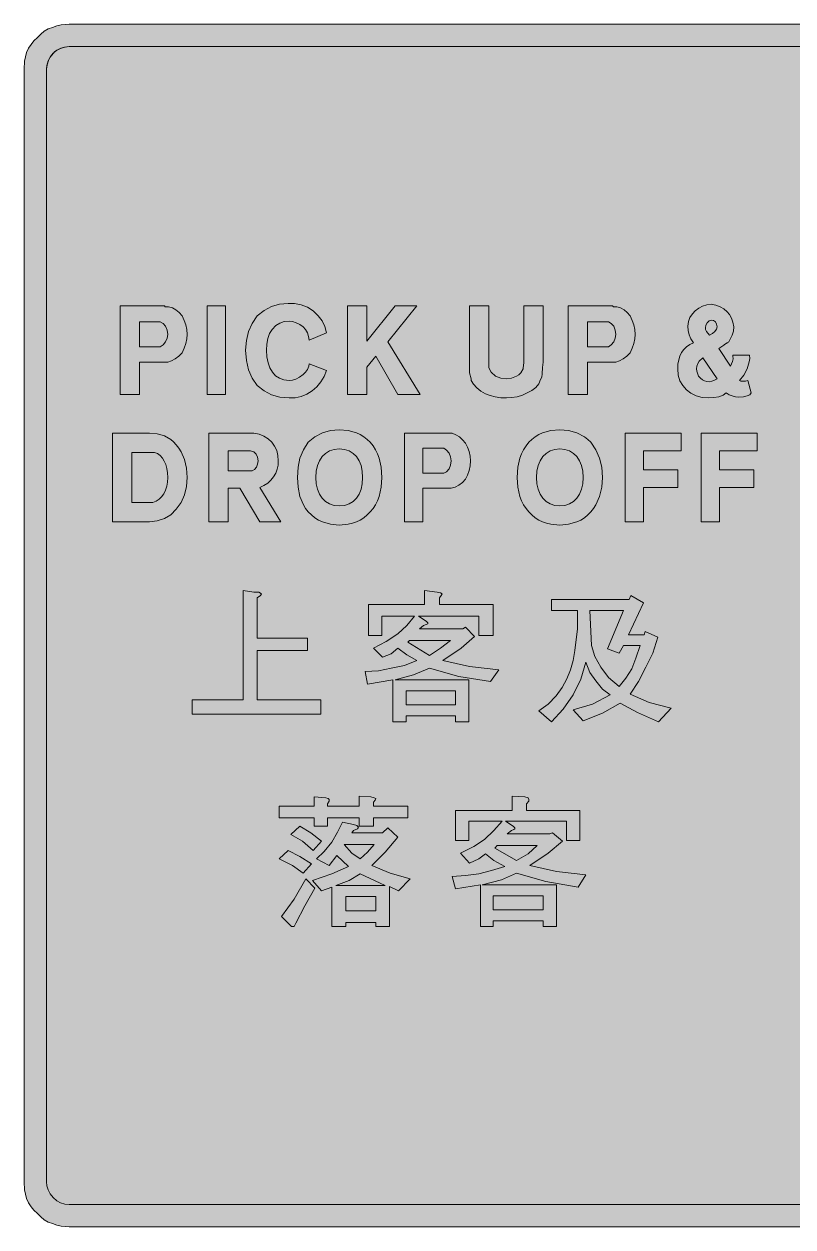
# Model space of a CAD drawing. Header units: metres. Extents: x 94 to 476, y 5 to 264.
# Drawn here: x 94.2 to 259.8, y 4.9 to 263.7 of the extents above; entities that cross this region are included whole.
import ezdxf

# ---------------------------------------------------------------- set-up
doc = ezdxf.new("R2010")
doc.units = ezdxf.units.M
doc.layers.add('FILL_BLACK_000000', color=7, linetype='Continuous', true_color=0x000000)
doc.layers.add('FILL_WHITE_FFFFFF', color=7, linetype='Continuous', true_color=0xffffff)

msp = doc.modelspace()

# ---------------------------------------------------------------- hatches: boundary and pattern name
at = {"layer": 'FILL_BLACK_000000', "true_color": 0x000000}
h = msp.add_hatch(color=7, dxfattribs=at)
h.dxf.hatch_style = 1
h.paths.add_polyline_path([(468.56, 263.32), (469.5, 262.98), (470.41, 262.64), (471.25, 262.17), (472.03, 261.56), (472.74, 260.82), (473.49, 260.11), (474.11, 259.33), (474.64, 258.49), (475.08, 257.58), (475.48, 255.71), (475.62, 253.98), (475.62, 14.58), (475.48, 12.85), (475.08, 10.98), (474.64, 10.07), (474.11, 9.22), (473.49, 8.45), (472.74, 7.74), (472.03, 7), (471.25, 6.39), (470.41, 5.92), (469.5, 5.58), (468.56, 5.24), (467.63, 5.02), (465.9, 4.86), (103.92, 4.86), (102.19, 5.02), (101.26, 5.24), (100.32, 5.58), (99.41, 5.92), (98.56, 6.39), (97.79, 7), (97.08, 7.74), (96.33, 8.45), (95.71, 9.22), (95.18, 10.07), (94.74, 10.98), (94.33, 12.85), (94.2, 14.58), (94.2, 253.98), (94.33, 255.71), (94.74, 257.58), (95.18, 258.49), (95.71, 259.33), (96.33, 260.11), (97.08, 260.82), (97.79, 261.56), (98.56, 262.17), (99.41, 262.64), (100.32, 262.98), (101.26, 263.32), (102.19, 263.54), (103.92, 263.7), (465.9, 263.7), (467.63, 263.54), (468.56, 263.32)])
h.paths.add_polyline_path([(103.02, 258.73), (102.12, 258.48), (101.24, 258.07), (100.83, 257.77), (100.5, 257.4), (99.82, 256.59), (99.42, 255.78), (99.1, 254.81), (99.06, 253.98), (99.06, 14.58), (99.13, 13.74), (99.37, 12.87), (99.82, 12), (100.5, 11.16), (101.24, 10.48), (102.07, 10.03), (102.98, 9.79), (103.92, 9.72), (465.9, 9.72), (466.76, 9.79), (467.68, 10.03), (468.56, 10.48), (469.32, 11.16), (470, 12), (470.44, 12.87), (470.69, 13.74), (470.76, 14.58), (470.76, 253.98), (470.66, 254.96), (470.38, 255.88), (469.93, 256.7), (469.34, 257.42), (468.62, 258.01), (467.8, 258.46), (466.88, 258.74), (465.9, 258.84), (103.92, 258.84), (103.02, 258.73)], flags=16)
h = msp.add_hatch(color=7, dxfattribs=at)
h.dxf.hatch_style = 1
h.paths.add_polyline_path([(126.91, 202.21), (127.62, 201.62), (128.22, 200.88), (128.69, 199.93), (129.03, 198.97), (129.23, 197.97), (129.3, 196.92), (129.23, 195.95), (129.03, 194.94), (128.69, 193.93), (128.22, 192.96), (127.51, 192.22), (126.76, 191.63), (125.97, 191.21), (125.16, 190.98), (124.98, 190.98), (119.04, 190.98), (119.04, 183.96), (114.9, 183.96), (114.9, 203.04), (124.44, 203.04), (124.62, 202.86), (125.16, 202.86), (125.23, 202.86), (125.34, 202.86), (126.14, 202.63), (126.91, 202.21)])
h.paths.add_polyline_path([(123.36, 194.22), (123.43, 194.22), (123.54, 194.22), (124.17, 194.64), (124.69, 195.3), (125.03, 196.09), (125.16, 196.92), (125.03, 197.85), (124.69, 198.67), (124.17, 199.3), (123.54, 199.62), (123.18, 199.62), (119.04, 199.62), (119.04, 194.22), (123.36, 194.22)], flags=16)
h = msp.add_hatch(color=7, dxfattribs=at)
h.dxf.hatch_style = 1
h.paths.add_polyline_path([(137.58, 203.04), (137.58, 183.96), (133.62, 183.96), (133.62, 203.04), (137.58, 203.04)])
h = msp.add_hatch(color=7, dxfattribs=at)
h.dxf.hatch_style = 1
h.paths.add_polyline_path([(158.85, 187.88), (158.14, 186.71), (157.27, 185.67), (156.25, 184.79), (155.12, 184.09), (153.89, 183.59), (152.6, 183.3), (151.26, 183.24), (149.31, 183.41), (147.5, 183.91), (145.87, 184.76), (144.42, 185.94), (143.34, 187.53), (142.55, 189.31), (142.07, 191.31), (141.9, 193.5), (142.07, 195.59), (142.55, 197.53), (143.34, 199.3), (144.42, 200.88), (145.87, 202.06), (147.48, 202.9), (149.23, 203.41), (151.08, 203.58), (152.46, 203.58), (153.85, 203.31), (155.21, 202.77), (156.48, 201.96), (157.56, 200.95), (158.39, 199.82), (158.99, 198.59), (159.36, 197.28), (155.58, 195.66), (155.48, 196.46), (155.22, 197.23), (154.82, 197.94), (154.32, 198.54), (153.59, 199.04), (152.79, 199.44), (151.99, 199.7), (151.26, 199.8), (150.22, 199.7), (149.26, 199.37), (148.4, 198.81), (147.66, 198), (147.08, 197.09), (146.69, 196.02), (146.47, 194.81), (146.4, 193.5), (146.48, 192.08), (146.73, 190.82), (147.13, 189.71), (147.68, 188.77), (148.38, 188.03), (149.21, 187.48), (150.17, 187.14), (151.26, 187.02), (151.97, 187.09), (152.72, 187.31), (153.51, 187.7), (154.32, 188.28), (154.84, 188.82), (155.22, 189.36), (155.53, 190.06), (155.58, 190.62), (159.36, 189.18), (158.85, 187.88)])
h = msp.add_hatch(color=7, dxfattribs=at)
h.dxf.hatch_style = 1
h.paths.add_polyline_path([(172.5, 195.3), (179.52, 183.96), (174.66, 183.96), (169.98, 192.24), (168, 189.9), (168, 183.96), (163.86, 183.96), (163.86, 203.04), (168, 203.04), (168, 195.48), (174.12, 203.04), (178.8, 203.04), (172.5, 195.3)])
h = msp.add_hatch(color=7, dxfattribs=at)
h.dxf.hatch_style = 1
h.paths.add_polyline_path([(205.98, 191.18), (205.98, 190.98), (205.82, 189.79), (205.8, 188.46), (205.69, 187.69), (205.44, 187.2), (205.04, 186.29), (204.41, 185.49), (203.57, 184.82), (202.56, 184.32), (201.53, 183.85), (200.38, 183.51), (199.19, 183.31), (198.06, 183.24), (196.85, 183.3), (195.68, 183.49), (194.57, 183.77), (193.56, 184.14), (192.55, 184.74), (191.69, 185.44), (191, 186.22), (190.5, 187.02), (190.5, 187.13), (190.5, 187.2), (190.5, 187.31), (190.5, 187.38), (190.14, 188.64), (190.14, 190.8), (190.14, 203.04), (194.28, 203.04), (194.28, 191.52), (194.28, 191.29), (194.28, 191.16), (194.28, 190.08), (194.28, 189.72), (194.8, 188.82), (195.72, 187.92), (196.89, 187.51), (198.06, 187.38), (199.14, 187.51), (200.22, 187.92), (200.72, 188.25), (201.14, 188.66), (201.66, 189.54), (201.66, 189.72), (201.84, 190.8), (201.84, 191.16), (201.84, 203.04), (205.98, 203.04), (205.98, 191.52), (205.98, 191.18)])
h = msp.add_hatch(color=7, dxfattribs=at)
h.dxf.hatch_style = 1
h.paths.add_polyline_path([(223.4, 202.21), (224.1, 201.62), (224.7, 200.88), (225.17, 199.93), (225.51, 198.97), (225.71, 197.97), (225.78, 196.92), (225.71, 195.95), (225.51, 194.94), (225.17, 193.93), (224.7, 192.96), (223.99, 192.22), (223.24, 191.63), (222.45, 191.21), (221.64, 190.98), (221.46, 190.98), (215.52, 190.98), (215.52, 183.96), (211.38, 183.96), (211.38, 203.04), (220.92, 203.04), (221.1, 202.86), (221.64, 202.86), (221.71, 202.86), (221.82, 202.86), (222.62, 202.63), (223.4, 202.21)])
h.paths.add_polyline_path([(219.84, 194.22), (219.91, 194.22), (220.02, 194.22), (220.65, 194.64), (221.17, 195.3), (221.51, 196.09), (221.64, 196.92), (221.51, 197.85), (221.17, 198.67), (220.65, 199.3), (220.02, 199.62), (219.66, 199.62), (215.52, 199.62), (215.52, 194.22), (219.84, 194.22)], flags=16)
h = msp.add_hatch(color=7, dxfattribs=at)
h.dxf.hatch_style = 1
h.paths.add_polyline_path([(237.19, 197.78), (237.12, 198.72), (237.25, 199.66), (237.59, 200.54), (238.11, 201.33), (238.74, 201.96), (239.48, 202.56), (240.32, 203.02), (241.22, 203.3), (242.16, 203.4), (243.18, 203.2), (244.07, 202.86), (244.87, 202.39), (245.58, 201.78), (246.08, 201.17), (246.5, 200.43), (246.82, 199.55), (247.02, 198.54), (246.93, 197.63), (246.68, 196.78), (245.94, 195.3), (245.78, 195.28), (245.76, 195.12), (245.58, 195.12), (245.04, 194.76), (244.86, 194.58), (243.78, 193.86), (246.3, 190.08), (246.77, 191.09), (246.88, 191.67), (246.84, 192.24), (246.84, 192.42), (250.44, 192.42), (250.45, 191.72), (250.36, 190.99), (249.9, 189.52), (249.17, 188.14), (248.28, 187.02), (248.57, 186.86), (249, 186.84), (249.54, 186.86), (250.08, 187.02), (250.8, 184.32), (250.5, 183.95), (249.92, 183.67), (249.1, 183.48), (248.1, 183.42), (247.4, 183.48), (246.68, 183.67), (246, 183.95), (245.4, 184.32), (244.71, 183.85), (243.78, 183.51), (242.72, 183.31), (241.62, 183.24), (240.2, 183.36), (238.91, 183.69), (237.77, 184.24), (236.81, 184.97), (236.02, 185.89), (235.44, 186.96), (235.08, 188.18), (234.96, 189.54), (235.01, 190.52), (235.17, 191.42), (235.43, 192.25), (235.79, 193), (236.27, 193.67), (236.86, 194.25), (237.56, 194.73), (238.38, 195.12), (237.8, 195.96), (237.41, 196.85), (237.19, 197.78)])
h.paths.add_polyline_path([(239.1, 190.08), (239.03, 189.54), (239.08, 189), (239.46, 187.92), (239.83, 187.49), (240.26, 187.15), (240.73, 186.91), (241.24, 186.77), (241.77, 186.74), (242.32, 186.83), (242.87, 187.04), (243.42, 187.38), (240.36, 191.88), (239.6, 191.18), (239.3, 190.69), (239.1, 190.08)], flags=16)
h.paths.add_polyline_path([(242.95, 197.57), (243.29, 198.08), (243.42, 198.54), (243.32, 199.14), (243.06, 199.6), (242.66, 199.88), (242.16, 199.98), (241.71, 199.84), (241.26, 199.44), (241.01, 198.9), (240.9, 198.36), (240.96, 197.95), (241.15, 197.55), (241.8, 196.74), (242.43, 197.1), (242.95, 197.57)], flags=16)
h = msp.add_hatch(color=7, dxfattribs=at)
h.dxf.hatch_style = 1
h.paths.add_polyline_path([(165.8, 175.72), (166.61, 175.35), (167.38, 174.88), (168.08, 174.33), (168.72, 173.7), (169.35, 172.93), (169.87, 172.11), (170.31, 171.24), (170.66, 170.32), (171.1, 168.33), (171.24, 166.14), (171.1, 164.02), (170.66, 162.04), (170.31, 161.13), (169.87, 160.27), (169.35, 159.48), (168.72, 158.76), (168.08, 158.07), (167.38, 157.47), (166.61, 156.98), (165.8, 156.58), (164.93, 156.27), (164.01, 156.05), (162.06, 155.88), (160.21, 156.05), (158.46, 156.58), (157.63, 156.98), (156.85, 157.47), (156.1, 158.07), (155.4, 158.76), (154.83, 159.48), (154.35, 160.27), (153.62, 162.04), (153.2, 164.02), (153.06, 166.14), (153.2, 168.33), (153.62, 170.32), (154.35, 172.11), (155.4, 173.7), (156.85, 174.88), (158.46, 175.72), (160.21, 176.23), (162.06, 176.4), (164.01, 176.23), (165.8, 175.72)])
h.paths.add_polyline_path([(166.77, 168.69), (166.36, 169.74), (165.8, 170.62), (165.08, 171.32), (164.21, 171.84), (163.21, 172.15), (162.06, 172.26), (160.96, 172.15), (159.98, 171.84), (159.12, 171.32), (158.39, 170.62), (157.81, 169.74), (157.38, 168.69), (157.11, 167.49), (157.02, 166.14), (157.11, 164.79), (157.38, 163.59), (157.81, 162.54), (158.39, 161.66), (159.12, 160.96), (159.98, 160.44), (160.96, 160.13), (162.06, 160.02), (163.21, 160.13), (164.21, 160.44), (165.08, 160.96), (165.8, 161.66), (166.36, 162.54), (166.77, 163.59), (167.02, 164.79), (167.1, 166.14), (167.02, 167.49), (166.77, 168.69)], flags=16)
h = msp.add_hatch(color=7, dxfattribs=at)
h.dxf.hatch_style = 1
h.paths.add_polyline_path([(213.25, 175.72), (214.87, 174.88), (215.59, 174.33), (216.24, 173.7), (217.32, 172.11), (218.11, 170.32), (218.59, 168.33), (218.76, 166.14), (218.59, 164.02), (218.11, 162.04), (217.32, 160.27), (216.81, 159.48), (216.24, 158.76), (215.59, 158.07), (214.87, 157.47), (214.09, 156.98), (213.25, 156.58), (211.46, 156.05), (209.58, 155.88), (207.63, 156.05), (206.71, 156.27), (205.85, 156.58), (205.03, 156.98), (204.26, 157.47), (203.56, 158.07), (202.92, 158.76), (202.29, 159.48), (201.77, 160.27), (201.33, 161.13), (200.99, 162.04), (200.54, 164.02), (200.4, 166.14), (200.54, 168.33), (200.99, 170.32), (201.33, 171.24), (201.77, 172.11), (202.29, 172.93), (202.92, 173.7), (203.56, 174.33), (204.26, 174.88), (205.03, 175.35), (205.85, 175.72), (207.63, 176.23), (209.58, 176.4), (211.46, 176.23), (213.25, 175.72)])
h.paths.add_polyline_path([(214.26, 168.69), (213.83, 169.74), (213.25, 170.62), (212.52, 171.32), (211.66, 171.84), (210.68, 172.15), (209.58, 172.26), (208.48, 172.15), (207.5, 171.84), (206.64, 171.32), (205.91, 170.62), (205.33, 169.74), (204.9, 168.69), (204.63, 167.49), (204.54, 166.14), (204.63, 164.79), (204.9, 163.59), (205.33, 162.54), (205.91, 161.66), (206.64, 160.96), (207.5, 160.44), (208.48, 160.13), (209.58, 160.02), (210.68, 160.13), (211.66, 160.44), (212.52, 160.96), (213.25, 161.66), (213.83, 162.54), (214.26, 163.59), (214.53, 164.79), (214.62, 166.14), (214.53, 167.49), (214.26, 168.69)], flags=16)
h = msp.add_hatch(color=7, dxfattribs=at)
h.dxf.hatch_style = 1
h.paths.add_polyline_path([(113.28, 175.68), (121.2, 175.68), (122.88, 175.54), (124.42, 175.09), (125.78, 174.31), (126.4, 173.79), (126.96, 173.16), (127.53, 172.45), (128.01, 171.68), (128.74, 169.99), (129.16, 168.12), (129.3, 166.14), (129.16, 164.19), (128.74, 162.38), (128.01, 160.75), (126.96, 159.3), (125.78, 158.12), (124.42, 157.27), (122.88, 156.77), (121.2, 156.6), (113.28, 156.6), (113.28, 175.68)])
h.paths.add_polyline_path([(120.66, 160.74), (121.74, 160.74), (121.92, 160.74), (122.63, 161.02), (123.26, 161.43), (123.82, 161.97), (124.28, 162.63), (124.66, 163.39), (124.93, 164.23), (125.1, 165.15), (125.16, 166.14), (125.11, 167.13), (124.96, 168.05), (124.72, 168.89), (124.39, 169.65), (123.98, 170.31), (123.49, 170.85), (122.92, 171.26), (122.28, 171.54), (122.05, 171.54), (121.92, 171.54), (120.84, 171.54), (120.66, 171.54), (117.42, 171.54), (117.42, 160.74), (120.48, 160.74), (120.59, 160.74), (120.66, 160.74)], flags=16)
h = msp.add_hatch(color=7, dxfattribs=at)
h.dxf.hatch_style = 1
h.paths.add_polyline_path([(133.98, 156.6), (133.98, 175.68), (143.7, 175.68), (144.81, 175.45), (145.83, 175.03), (146.74, 174.45), (147.52, 173.72), (148.15, 172.87), (148.61, 171.91), (148.87, 170.86), (148.92, 169.74), (148.9, 168.81), (148.73, 167.9), (148.41, 167.05), (147.95, 166.25), (147.37, 165.53), (146.67, 164.91), (145.86, 164.38), (144.96, 163.98), (149.46, 156.6), (144.96, 156.6), (140.64, 163.8), (138.12, 163.8), (138.12, 156.6), (133.98, 156.6)])
h.paths.add_polyline_path([(143.34, 167.58), (143.84, 167.84), (144.24, 168.32), (144.5, 168.97), (144.6, 169.74), (144.5, 170.51), (144.19, 171.16), (143.69, 171.64), (142.98, 171.9), (138.12, 171.9), (138.12, 167.58), (143.16, 167.58), (143.34, 167.58)], flags=16)
h = msp.add_hatch(color=7, dxfattribs=at)
h.dxf.hatch_style = 1
h.paths.add_polyline_path([(187.93, 174.87), (188.64, 174.26), (189.24, 173.52), (189.71, 172.65), (190.05, 171.7), (190.25, 170.71), (190.32, 169.74), (190.25, 168.67), (190.05, 167.62), (189.71, 166.65), (189.24, 165.78), (188.61, 165.04), (187.84, 164.45), (187.01, 164.03), (186.18, 163.8), (186, 163.8), (185.46, 163.8), (180.06, 163.8), (180.06, 156.6), (176.1, 156.6), (176.1, 175.68), (185.64, 175.68), (186.18, 175.68), (186.25, 175.68), (186.36, 175.68), (187.16, 175.34), (187.93, 174.87)])
h.paths.add_polyline_path([(184.56, 167.04), (185.19, 167.36), (185.71, 167.98), (186.05, 168.81), (186.18, 169.74), (186.05, 170.57), (185.71, 171.36), (185.19, 172.02), (184.56, 172.44), (184.2, 172.44), (180.06, 172.44), (180.06, 167.04), (184.2, 167.04), (184.56, 167.04)], flags=16)
h = msp.add_hatch(color=7, dxfattribs=at)
h.dxf.hatch_style = 1
h.paths.add_polyline_path([(227.58, 156.6), (223.62, 156.6), (223.62, 175.68), (235.68, 175.68), (235.68, 171.9), (227.58, 171.9), (227.58, 167.76), (234.96, 167.76), (234.96, 163.98), (227.58, 163.98), (227.58, 156.6)])
h = msp.add_hatch(color=7, dxfattribs=at)
h.dxf.hatch_style = 1
h.paths.add_polyline_path([(243.96, 156.6), (240, 156.6), (240, 175.68), (252.06, 175.68), (252.06, 171.9), (243.96, 171.9), (243.96, 167.76), (251.34, 167.76), (251.34, 163.98), (243.96, 163.98), (243.96, 156.6)])
h = msp.add_hatch(color=7, dxfattribs=at)
h.dxf.hatch_style = 1
h.paths.add_polyline_path([(144.78, 141.48), (145.32, 141.12), (145.14, 140.76), (144.42, 140.22), (144.42, 131.58), (155.22, 131.58), (155.22, 128.88), (144.42, 128.88), (144.42, 118.26), (158.1, 118.26), (158.1, 115.2), (130.38, 115.2), (130.38, 118.26), (141.36, 118.26), (141.36, 141.84), (143.7, 141.48), (144.78, 141.48)])
h = msp.add_hatch(color=7, dxfattribs=at)
h.dxf.hatch_style = 1
h.paths.add_polyline_path([(180.42, 138.78), (180.42, 141.84), (183.12, 141.48), (183.84, 141.3), (184.2, 141.12), (184.02, 140.76), (183.66, 140.22), (183.66, 138.78), (195.18, 138.78), (195.18, 132.12), (192.12, 132.12), (192.12, 136.26), (179.16, 136.26), (180.78, 135.18), (181.14, 134.82), (181.14, 134.64), (180.78, 134.46), (180.24, 134.28), (179.34, 133.56), (188.7, 133.56), (189.24, 133.92), (191.22, 131.94), (188.34, 129.42), (184.38, 126.72), (190.14, 125.46), (196.44, 124.74), (194.64, 122.22), (187.8, 123.3), (181.5, 125.1), (178.08, 123.66), (174.12, 122.58), (189.96, 122.58), (189.96, 113.58), (187.08, 113.58), (187.08, 114.84), (176.46, 114.84), (176.46, 113.58), (173.58, 113.58), (173.58, 122.58), (168.18, 121.68), (167.64, 124.38), (170.52, 124.56), (173.22, 125.1), (176.1, 125.64), (178.8, 126.72), (176.64, 127.98), (174.66, 129.42), (173.22, 128.16), (171.42, 127.44), (169.44, 129.42), (172.14, 130.86), (174.66, 132.48), (176.64, 134.28), (178.26, 136.26), (171.24, 136.26), (171.24, 132.12), (168.36, 132.12), (168.36, 138.78), (180.42, 138.78)])
h.paths.add_polyline_path([(186, 131.04), (177.18, 131.04), (176.82, 130.68), (181.5, 127.8), (183.84, 129.42), (186, 131.04)], flags=16)
h.paths.add_polyline_path([(187.08, 120.24), (176.46, 120.24), (176.46, 117.18), (187.08, 117.18), (187.08, 120.24)], flags=16)
h = msp.add_hatch(color=7, dxfattribs=at)
h.dxf.hatch_style = 1
h.paths.add_polyline_path([(224.88, 140.76), (227.58, 139.14), (224.34, 132.3), (227.76, 132.3), (227.94, 133.02), (230.64, 131.76), (229.56, 128.34), (228.12, 125.28), (226.5, 122.22), (224.7, 119.52), (228.84, 117.72), (233.52, 116.46), (230.82, 113.58), (226.32, 115.56), (222.54, 117.54), (218.76, 115.38), (214.62, 113.76), (212.46, 116.1), (216.6, 117.36), (220.38, 119.34), (218.76, 120.6), (217.32, 122.4), (216.06, 124.2), (215.16, 126.36), (214.08, 122.76), (212.46, 119.34), (210.3, 116.28), (207.78, 113.58), (205.08, 115.92), (207.06, 117.36), (208.75, 119.14), (210.08, 120.96), (211.1, 122.82), (211.87, 124.76), (212.42, 126.78), (212.83, 128.91), (213.36, 133.56), (213.36, 137.52), (207.78, 137.52), (207.78, 139.86), (224.52, 139.86), (224.88, 140.76)])
h.paths.add_polyline_path([(217.14, 127.62), (218.4, 125.28), (220.02, 123.12), (222.36, 121.14), (223.8, 122.94), (225.06, 124.92), (225.96, 127.26), (226.86, 129.96), (223.26, 129.96), (222.36, 128.34), (219.84, 129.24), (223.26, 137.52), (216.06, 137.52), (216.42, 129.96), (217.14, 127.62)], flags=16)
h = msp.add_hatch(color=7, dxfattribs=at)
h.dxf.hatch_style = 1
h.paths.add_polyline_path([(156.66, 95.4), (156.66, 97.38), (159.18, 97.2), (159.72, 97.02), (159.9, 96.84), (159.9, 96.48), (159.54, 95.94), (159.54, 95.4), (166.38, 95.4), (166.38, 97.56), (168.9, 97.38), (169.62, 97.2), (169.98, 97.02), (169.8, 96.66), (169.44, 96.3), (169.44, 95.4), (176.82, 95.4), (176.82, 92.88), (169.44, 92.88), (169.44, 91.08), (166.38, 91.08), (166.38, 92.88), (159.54, 92.88), (159.54, 91.08), (156.66, 91.08), (156.66, 92.88), (149.1, 92.88), (149.1, 95.4), (156.66, 95.4)])
h = msp.add_hatch(color=7, dxfattribs=at)
h.dxf.hatch_style = 1
h.paths.add_polyline_path([(199.32, 94.5), (199.32, 97.56), (202.02, 97.38), (202.74, 97.2), (202.92, 96.84), (202.92, 96.48), (202.38, 95.94), (202.38, 94.5), (213.9, 94.5), (213.9, 88.02), (211.02, 88.02), (211.02, 92.16), (197.88, 92.16), (199.5, 91.08), (199.86, 90.72), (199.86, 90.54), (199.68, 90.36), (199.14, 90.18), (198.24, 89.46), (207.42, 89.46), (207.96, 89.64), (210.12, 87.84), (207.06, 85.32), (203.1, 82.62), (208.86, 81.36), (215.16, 80.64), (213.54, 77.94), (206.52, 79.2), (200.22, 81), (196.98, 79.56), (192.84, 78.48), (208.86, 78.48), (208.86, 69.48), (205.98, 69.48), (205.98, 70.74), (195.18, 70.74), (195.18, 69.48), (192.48, 69.48), (192.48, 78.48), (187.08, 77.58), (186.36, 80.28), (189.24, 80.46), (192.12, 80.82), (194.82, 81.54), (197.7, 82.44), (195.36, 83.7), (193.56, 85.14), (192.12, 84.06), (190.14, 83.16), (188.16, 85.32), (191.04, 86.76), (193.38, 88.2), (195.36, 90.18), (197.16, 92.16), (189.96, 92.16), (189.96, 88.02), (187.08, 88.02), (187.08, 94.5), (199.32, 94.5)])
h.paths.add_polyline_path([(204.72, 86.94), (196.08, 86.94), (195.54, 86.4), (200.22, 83.7), (202.74, 85.14), (204.72, 86.94)], flags=16)
h.paths.add_polyline_path([(205.98, 76.14), (195.18, 76.14), (195.18, 73.08), (205.98, 73.08), (205.98, 76.14)], flags=16)
h = msp.add_hatch(color=7, dxfattribs=at)
h.dxf.hatch_style = 1
h.paths.add_polyline_path([(155.94, 89.64), (158.28, 87.84), (156.48, 85.86), (154.14, 87.84), (151.62, 89.28), (153.6, 91.08), (155.94, 89.64)])
h = msp.add_hatch(color=7, dxfattribs=at)
h.dxf.hatch_style = 1
h.paths.add_polyline_path([(162.78, 91.98), (165.12, 91.44), (165.84, 91.26), (166.2, 90.9), (166.02, 90.54), (165.12, 90.18), (164.76, 89.64), (171.42, 89.64), (172.5, 90.72), (174.66, 88.74), (171.96, 85.5), (169.08, 82.62), (173.04, 81), (177.36, 79.74), (174.84, 77.22), (172.86, 78.12), (172.86, 69.48), (169.98, 69.48), (169.98, 70.38), (163.5, 70.38), (163.5, 69.48), (160.44, 69.48), (160.44, 77.94), (158.28, 77.22), (156.3, 79.38), (160.44, 80.82), (164.04, 82.44), (161.52, 84.78), (159.9, 82.62), (157.2, 84.06), (158.82, 85.68), (160.44, 87.66), (161.7, 89.82), (162.78, 91.98)])
h.paths.add_polyline_path([(169.62, 87.12), (163.14, 87.12), (164.76, 85.32), (166.56, 84.06), (168.18, 85.5), (169.62, 87.12)], flags=16)
h.paths.add_polyline_path([(161.34, 78.3), (171.96, 78.3), (166.56, 80.82), (164.22, 79.38), (161.34, 78.3)], flags=16)
h.paths.add_polyline_path([(169.98, 75.96), (163.5, 75.96), (163.5, 72.9), (169.98, 72.9), (169.98, 75.96)], flags=16)
h = msp.add_hatch(color=7, dxfattribs=at)
h.dxf.hatch_style = 1
h.paths.add_polyline_path([(153.6, 84.6), (156.12, 82.98), (154.32, 81), (151.98, 82.62), (149.1, 84.06), (151.08, 85.86), (153.6, 84.6)])
h = msp.add_hatch(color=7, dxfattribs=at)
h.dxf.hatch_style = 1
h.paths.add_polyline_path([(152.34, 75.42), (154.86, 79.74), (156.84, 77.76), (154.68, 73.98), (152.7, 70.2), (152.34, 69.48), (151.8, 69.48), (149.64, 71.64), (152.34, 75.42)])
at = {"layer": 'FILL_WHITE_FFFFFF', "true_color": 0xffffff}
h = msp.add_hatch(color=7, dxfattribs=at)
h.dxf.hatch_style = 1
h.paths.add_polyline_path([(465.9, 258.84), (466.76, 258.77), (467.68, 258.52), (468.56, 258.08), (469.32, 257.4), (470, 256.56), (470.45, 255.69), (470.69, 254.82), (470.76, 253.98), (470.76, 14.58), (470.72, 13.75), (470.4, 12.78), (470, 11.97), (469.32, 11.16), (468.51, 10.48), (467.7, 10.08), (466.73, 9.83), (465.9, 9.72), (103.92, 9.72), (102.98, 9.79), (102.08, 10.03), (101.24, 10.48), (100.5, 11.16), (99.82, 12), (99.38, 12.87), (99.13, 13.74), (99.06, 14.58), (99.06, 253.98), (99.16, 254.96), (99.44, 255.88), (99.89, 256.7), (100.48, 257.42), (101.2, 258.01), (102.02, 258.46), (102.94, 258.74), (103.92, 258.84), (465.9, 258.84)])

# ---------------------------------------------------------------- linework, layer by layer
at = {"layer": 'FILL_BLACK_000000', "lineweight": 0, "true_color": 0x000000}
for points in [[(465.9, 4.86), (103.92, 4.86), (102.19, 5.02), (101.26, 5.24), (100.32, 5.58), (99.41, 5.92), (98.56, 6.39), (97.79, 7), (97.08, 7.74), (96.33, 8.45), (95.71, 9.22), (95.18, 10.07), (94.74, 10.98), (94.33, 12.85), (94.2, 14.58), (94.2, 253.98), (94.33, 255.71), (94.74, 257.58), (95.18, 258.49), (95.71, 259.33), (96.33, 260.11), (97.08, 260.82), (97.79, 261.56), (98.56, 262.17), (99.41, 262.64), (100.32, 262.98), (101.26, 263.32), (102.19, 263.54), (103.92, 263.7), (465.9, 263.7)], [(465.9, 258.84), (103.92, 258.84), (103.02, 258.73), (102.12, 258.48), (101.24, 258.07), (100.83, 257.77), (100.5, 257.4), (99.82, 256.59), (99.42, 255.78), (99.1, 254.81), (99.06, 253.98), (99.06, 14.58), (99.13, 13.74), (99.37, 12.87), (99.82, 12), (100.5, 11.16), (101.24, 10.48), (102.07, 10.03), (102.98, 9.79), (103.92, 9.72), (465.9, 9.72)]]:
    msp.add_lwpolyline(points, dxfattribs=at)
for points in [[(126.91, 202.21), (127.62, 201.62), (128.22, 200.88), (128.69, 199.93), (129.03, 198.97), (129.23, 197.97), (129.3, 196.92), (129.23, 195.95), (129.03, 194.94), (128.69, 193.93), (128.22, 192.96), (127.51, 192.22), (126.76, 191.63), (125.97, 191.21), (125.16, 190.98), (124.98, 190.98), (119.04, 190.98), (119.04, 183.96), (114.9, 183.96), (114.9, 203.04), (124.44, 203.04), (124.62, 202.86), (125.16, 202.86), (125.23, 202.86), (125.34, 202.86), (126.14, 202.63)], [(137.58, 203.04), (137.58, 183.96), (133.62, 183.96), (133.62, 203.04)], [(158.85, 187.88), (158.14, 186.71), (157.27, 185.67), (156.25, 184.79), (155.12, 184.09), (153.89, 183.59), (152.6, 183.3), (151.26, 183.24), (149.31, 183.41), (147.5, 183.91), (145.87, 184.76), (144.42, 185.94), (143.34, 187.53), (142.55, 189.31), (142.07, 191.31), (141.9, 193.5), (142.07, 195.59), (142.55, 197.53), (143.34, 199.3), (144.42, 200.88), (145.87, 202.06), (147.48, 202.9), (149.23, 203.41), (151.08, 203.58), (152.46, 203.58), (153.85, 203.31), (155.21, 202.77), (156.48, 201.96), (157.56, 200.95), (158.39, 199.82), (158.99, 198.59), (159.36, 197.28), (155.58, 195.66), (155.48, 196.46), (155.22, 197.23), (154.82, 197.94), (154.32, 198.54), (153.59, 199.04), (152.79, 199.44), (151.99, 199.7), (151.26, 199.8), (150.22, 199.7), (149.26, 199.37), (148.4, 198.81), (147.66, 198), (147.08, 197.09), (146.69, 196.02), (146.47, 194.81), (146.4, 193.5), (146.48, 192.08), (146.73, 190.82), (147.13, 189.71), (147.68, 188.77), (148.38, 188.03), (149.21, 187.48), (150.17, 187.14), (151.26, 187.02), (151.97, 187.09), (152.72, 187.31), (153.51, 187.7), (154.32, 188.28), (154.84, 188.82), (155.22, 189.36), (155.53, 190.06), (155.58, 190.62), (159.36, 189.18)], [(172.5, 195.3), (179.52, 183.96), (174.66, 183.96), (169.98, 192.24), (168, 189.9), (168, 183.96), (163.86, 183.96), (163.86, 203.04), (168, 203.04), (168, 195.48), (174.12, 203.04), (178.8, 203.04)], [(205.98, 191.18), (205.98, 190.98), (205.82, 189.79), (205.8, 188.46), (205.69, 187.69), (205.44, 187.2), (205.04, 186.29), (204.41, 185.49), (203.57, 184.82), (202.56, 184.32), (201.53, 183.85), (200.38, 183.51), (199.19, 183.31), (198.06, 183.24), (196.85, 183.3), (195.68, 183.49), (194.57, 183.77), (193.56, 184.14), (192.55, 184.74), (191.69, 185.44), (191, 186.22), (190.5, 187.02), (190.5, 187.13), (190.5, 187.2), (190.5, 187.31), (190.5, 187.38), (190.14, 188.64), (190.14, 190.8), (190.14, 203.04), (194.28, 203.04), (194.28, 191.52), (194.28, 191.29), (194.28, 191.16), (194.28, 190.08), (194.28, 189.72), (194.8, 188.82), (195.72, 187.92), (196.89, 187.51), (198.06, 187.38), (199.14, 187.51), (200.22, 187.92), (200.72, 188.25), (201.14, 188.66), (201.66, 189.54), (201.66, 189.72), (201.84, 190.8), (201.84, 191.16), (201.84, 203.04), (205.98, 203.04), (205.98, 191.52)], [(223.4, 202.21), (224.1, 201.62), (224.7, 200.88), (225.17, 199.93), (225.51, 198.97), (225.71, 197.97), (225.78, 196.92), (225.71, 195.95), (225.51, 194.94), (225.17, 193.93), (224.7, 192.96), (223.99, 192.22), (223.24, 191.63), (222.45, 191.21), (221.64, 190.98), (221.46, 190.98), (215.52, 190.98), (215.52, 183.96), (211.38, 183.96), (211.38, 203.04), (220.92, 203.04), (221.1, 202.86), (221.64, 202.86), (221.71, 202.86), (221.82, 202.86), (222.62, 202.63)], [(237.19, 197.78), (237.12, 198.72), (237.25, 199.66), (237.59, 200.54), (238.11, 201.33), (238.74, 201.96), (239.48, 202.56), (240.32, 203.02), (241.22, 203.3), (242.16, 203.4), (243.18, 203.2), (244.07, 202.86), (244.87, 202.39), (245.58, 201.78), (246.08, 201.17), (246.5, 200.43), (246.82, 199.55), (247.02, 198.54), (246.93, 197.63), (246.68, 196.78), (245.94, 195.3), (245.78, 195.28), (245.76, 195.12), (245.58, 195.12), (245.04, 194.76), (244.86, 194.58), (243.78, 193.86), (246.3, 190.08), (246.77, 191.09), (246.88, 191.67), (246.84, 192.24), (246.84, 192.42), (250.44, 192.42), (250.45, 191.72), (250.36, 190.99), (249.9, 189.52), (249.17, 188.14), (248.28, 187.02), (248.57, 186.86), (249, 186.84), (249.54, 186.86), (250.08, 187.02), (250.8, 184.32), (250.5, 183.95), (249.92, 183.67), (249.1, 183.48), (248.1, 183.42), (247.4, 183.48), (246.68, 183.67), (246, 183.95), (245.4, 184.32), (244.71, 183.85), (243.78, 183.51), (242.72, 183.31), (241.62, 183.24), (240.2, 183.36), (238.91, 183.69), (237.77, 184.24), (236.81, 184.97), (236.02, 185.89), (235.44, 186.96), (235.08, 188.18), (234.96, 189.54), (235.01, 190.52), (235.17, 191.42), (235.43, 192.25), (235.79, 193), (236.27, 193.67), (236.86, 194.25), (237.56, 194.73), (238.38, 195.12), (237.8, 195.96), (237.41, 196.85)], [(123.36, 194.22), (123.43, 194.22), (123.54, 194.22), (124.17, 194.64), (124.69, 195.3), (125.03, 196.09), (125.16, 196.92), (125.03, 197.85), (124.69, 198.67), (124.17, 199.3), (123.54, 199.62), (123.18, 199.62), (119.04, 199.62), (119.04, 194.22)], [(219.84, 194.22), (219.91, 194.22), (220.02, 194.22), (220.65, 194.64), (221.17, 195.3), (221.51, 196.09), (221.64, 196.92), (221.51, 197.85), (221.17, 198.67), (220.65, 199.3), (220.02, 199.62), (219.66, 199.62), (215.52, 199.62), (215.52, 194.22)], [(242.95, 197.57), (243.29, 198.08), (243.42, 198.54), (243.32, 199.14), (243.06, 199.6), (242.66, 199.88), (242.16, 199.98), (241.71, 199.84), (241.26, 199.44), (241.01, 198.9), (240.9, 198.36), (240.96, 197.95), (241.15, 197.55), (241.8, 196.74), (242.43, 197.1)], [(239.1, 190.08), (239.03, 189.54), (239.08, 189), (239.46, 187.92), (239.83, 187.49), (240.26, 187.15), (240.73, 186.91), (241.24, 186.77), (241.77, 186.74), (242.32, 186.83), (242.87, 187.04), (243.42, 187.38), (240.36, 191.88), (239.6, 191.18), (239.3, 190.69)], [(165.8, 175.72), (166.61, 175.35), (167.38, 174.88), (168.08, 174.33), (168.72, 173.7), (169.35, 172.93), (169.87, 172.11), (170.31, 171.24), (170.66, 170.32), (171.1, 168.33), (171.24, 166.14), (171.1, 164.02), (170.66, 162.04), (170.31, 161.13), (169.87, 160.27), (169.35, 159.48), (168.72, 158.76), (168.08, 158.07), (167.38, 157.47), (166.61, 156.98), (165.8, 156.58), (164.93, 156.27), (164.01, 156.05), (162.06, 155.88), (160.21, 156.05), (158.46, 156.58), (157.63, 156.98), (156.85, 157.47), (156.1, 158.07), (155.4, 158.76), (154.83, 159.48), (154.35, 160.27), (153.62, 162.04), (153.2, 164.02), (153.06, 166.14), (153.2, 168.33), (153.62, 170.32), (154.35, 172.11), (155.4, 173.7), (156.85, 174.88), (158.46, 175.72), (160.21, 176.23), (162.06, 176.4), (164.01, 176.23)], [(213.25, 175.72), (214.87, 174.88), (215.59, 174.33), (216.24, 173.7), (217.32, 172.11), (218.11, 170.32), (218.59, 168.33), (218.76, 166.14), (218.59, 164.02), (218.11, 162.04), (217.32, 160.27), (216.81, 159.48), (216.24, 158.76), (215.59, 158.07), (214.87, 157.47), (214.09, 156.98), (213.25, 156.58), (211.46, 156.05), (209.58, 155.88), (207.63, 156.05), (206.71, 156.27), (205.85, 156.58), (205.03, 156.98), (204.26, 157.47), (203.56, 158.07), (202.92, 158.76), (202.29, 159.48), (201.77, 160.27), (201.33, 161.13), (200.99, 162.04), (200.54, 164.02), (200.4, 166.14), (200.54, 168.33), (200.99, 170.32), (201.33, 171.24), (201.77, 172.11), (202.29, 172.93), (202.92, 173.7), (203.56, 174.33), (204.26, 174.88), (205.03, 175.35), (205.85, 175.72), (207.63, 176.23), (209.58, 176.4), (211.46, 176.23)], [(113.28, 175.68), (121.2, 175.68), (122.88, 175.54), (124.42, 175.09), (125.78, 174.31), (126.4, 173.79), (126.96, 173.16), (127.53, 172.45), (128.01, 171.68), (128.74, 169.99), (129.16, 168.12), (129.3, 166.14), (129.16, 164.19), (128.74, 162.38), (128.01, 160.75), (126.96, 159.3), (125.78, 158.12), (124.42, 157.27), (122.88, 156.77), (121.2, 156.6), (113.28, 156.6)], [(133.98, 156.6), (133.98, 175.68), (143.7, 175.68), (144.81, 175.45), (145.83, 175.03), (146.74, 174.45), (147.52, 173.72), (148.15, 172.87), (148.61, 171.91), (148.87, 170.86), (148.92, 169.74), (148.9, 168.81), (148.73, 167.9), (148.41, 167.05), (147.95, 166.25), (147.37, 165.53), (146.67, 164.91), (145.86, 164.38), (144.96, 163.98), (149.46, 156.6), (144.96, 156.6), (140.64, 163.8), (138.12, 163.8), (138.12, 156.6)], [(187.93, 174.87), (188.64, 174.26), (189.24, 173.52), (189.71, 172.65), (190.05, 171.7), (190.25, 170.71), (190.32, 169.74), (190.25, 168.67), (190.05, 167.62), (189.71, 166.65), (189.24, 165.78), (188.61, 165.04), (187.84, 164.45), (187.01, 164.03), (186.18, 163.8), (186, 163.8), (185.46, 163.8), (180.06, 163.8), (180.06, 156.6), (176.1, 156.6), (176.1, 175.68), (185.64, 175.68), (186.18, 175.68), (186.25, 175.68), (186.36, 175.68), (187.16, 175.34)], [(227.58, 156.6), (223.62, 156.6), (223.62, 175.68), (235.68, 175.68), (235.68, 171.9), (227.58, 171.9), (227.58, 167.76), (234.96, 167.76), (234.96, 163.98), (227.58, 163.98)], [(243.96, 156.6), (240, 156.6), (240, 175.68), (252.06, 175.68), (252.06, 171.9), (243.96, 171.9), (243.96, 167.76), (251.34, 167.76), (251.34, 163.98), (243.96, 163.98)], [(120.66, 160.74), (121.74, 160.74), (121.92, 160.74), (122.63, 161.02), (123.26, 161.43), (123.82, 161.97), (124.28, 162.63), (124.66, 163.39), (124.93, 164.23), (125.1, 165.15), (125.16, 166.14), (125.11, 167.13), (124.96, 168.05), (124.72, 168.89), (124.39, 169.65), (123.98, 170.31), (123.49, 170.85), (122.92, 171.26), (122.28, 171.54), (122.05, 171.54), (121.92, 171.54), (120.84, 171.54), (120.66, 171.54), (117.42, 171.54), (117.42, 160.74), (120.48, 160.74), (120.59, 160.74)], [(143.34, 167.58), (143.84, 167.84), (144.24, 168.32), (144.5, 168.97), (144.6, 169.74), (144.5, 170.51), (144.19, 171.16), (143.69, 171.64), (142.98, 171.9), (138.12, 171.9), (138.12, 167.58), (143.16, 167.58)], [(166.77, 168.69), (166.36, 169.74), (165.8, 170.62), (165.08, 171.32), (164.21, 171.84), (163.21, 172.15), (162.06, 172.26), (160.96, 172.15), (159.98, 171.84), (159.12, 171.32), (158.39, 170.62), (157.81, 169.74), (157.38, 168.69), (157.11, 167.49), (157.02, 166.14), (157.11, 164.79), (157.38, 163.59), (157.81, 162.54), (158.39, 161.66), (159.12, 160.96), (159.98, 160.44), (160.96, 160.13), (162.06, 160.02), (163.21, 160.13), (164.21, 160.44), (165.08, 160.96), (165.8, 161.66), (166.36, 162.54), (166.77, 163.59), (167.02, 164.79), (167.1, 166.14), (167.02, 167.49)], [(184.56, 167.04), (185.19, 167.36), (185.71, 167.98), (186.05, 168.81), (186.18, 169.74), (186.05, 170.57), (185.71, 171.36), (185.19, 172.02), (184.56, 172.44), (184.2, 172.44), (180.06, 172.44), (180.06, 167.04), (184.2, 167.04)], [(214.26, 168.69), (213.83, 169.74), (213.25, 170.62), (212.52, 171.32), (211.66, 171.84), (210.68, 172.15), (209.58, 172.26), (208.48, 172.15), (207.5, 171.84), (206.64, 171.32), (205.91, 170.62), (205.33, 169.74), (204.9, 168.69), (204.63, 167.49), (204.54, 166.14), (204.63, 164.79), (204.9, 163.59), (205.33, 162.54), (205.91, 161.66), (206.64, 160.96), (207.5, 160.44), (208.48, 160.13), (209.58, 160.02), (210.68, 160.13), (211.66, 160.44), (212.52, 160.96), (213.25, 161.66), (213.83, 162.54), (214.26, 163.59), (214.53, 164.79), (214.62, 166.14), (214.53, 167.49)], [(144.78, 141.48), (145.32, 141.12), (145.14, 140.76), (144.42, 140.22), (144.42, 131.58), (155.22, 131.58), (155.22, 128.88), (144.42, 128.88), (144.42, 118.26), (158.1, 118.26), (158.1, 115.2), (130.38, 115.2), (130.38, 118.26), (141.36, 118.26), (141.36, 141.84), (143.7, 141.48)], [(180.42, 138.78), (180.42, 141.84), (183.12, 141.48), (183.84, 141.3), (184.2, 141.12), (184.02, 140.76), (183.66, 140.22), (183.66, 138.78), (195.18, 138.78), (195.18, 132.12), (192.12, 132.12), (192.12, 136.26), (179.16, 136.26), (180.78, 135.18), (181.14, 134.82), (181.14, 134.64), (180.78, 134.46), (180.24, 134.28), (179.34, 133.56), (188.7, 133.56), (189.24, 133.92), (191.22, 131.94), (188.34, 129.42), (184.38, 126.72), (190.14, 125.46), (196.44, 124.74), (194.64, 122.22), (187.8, 123.3), (181.5, 125.1), (178.08, 123.66), (174.12, 122.58), (189.96, 122.58), (189.96, 113.58), (187.08, 113.58), (187.08, 114.84), (176.46, 114.84), (176.46, 113.58), (173.58, 113.58), (173.58, 122.58), (168.18, 121.68), (167.64, 124.38), (170.52, 124.56), (173.22, 125.1), (176.1, 125.64), (178.8, 126.72), (176.64, 127.98), (174.66, 129.42), (173.22, 128.16), (171.42, 127.44), (169.44, 129.42), (172.14, 130.86), (174.66, 132.48), (176.64, 134.28), (178.26, 136.26), (171.24, 136.26), (171.24, 132.12), (168.36, 132.12), (168.36, 138.78)], [(224.88, 140.76), (227.58, 139.14), (224.34, 132.3), (227.76, 132.3), (227.94, 133.02), (230.64, 131.76), (229.56, 128.34), (228.12, 125.28), (226.5, 122.22), (224.7, 119.52), (228.84, 117.72), (233.52, 116.46), (230.82, 113.58), (226.32, 115.56), (222.54, 117.54), (218.76, 115.38), (214.62, 113.76), (212.46, 116.1), (216.6, 117.36), (220.38, 119.34), (218.76, 120.6), (217.32, 122.4), (216.06, 124.2), (215.16, 126.36), (214.08, 122.76), (212.46, 119.34), (210.3, 116.28), (207.78, 113.58), (205.08, 115.92), (207.06, 117.36), (208.75, 119.14), (210.08, 120.96), (211.1, 122.82), (211.87, 124.76), (212.42, 126.78), (212.83, 128.91), (213.36, 133.56), (213.36, 137.52), (207.78, 137.52), (207.78, 139.86), (224.52, 139.86)], [(217.14, 127.62), (218.4, 125.28), (220.02, 123.12), (222.36, 121.14), (223.8, 122.94), (225.06, 124.92), (225.96, 127.26), (226.86, 129.96), (223.26, 129.96), (222.36, 128.34), (219.84, 129.24), (223.26, 137.52), (216.06, 137.52), (216.42, 129.96)], [(186, 131.04), (177.18, 131.04), (176.82, 130.68), (181.5, 127.8), (183.84, 129.42)], [(187.08, 120.24), (176.46, 120.24), (176.46, 117.18), (187.08, 117.18)], [(156.66, 95.4), (156.66, 97.38), (159.18, 97.2), (159.72, 97.02), (159.9, 96.84), (159.9, 96.48), (159.54, 95.94), (159.54, 95.4), (166.38, 95.4), (166.38, 97.56), (168.9, 97.38), (169.62, 97.2), (169.98, 97.02), (169.8, 96.66), (169.44, 96.3), (169.44, 95.4), (176.82, 95.4), (176.82, 92.88), (169.44, 92.88), (169.44, 91.08), (166.38, 91.08), (166.38, 92.88), (159.54, 92.88), (159.54, 91.08), (156.66, 91.08), (156.66, 92.88), (149.1, 92.88), (149.1, 95.4)], [(199.32, 94.5), (199.32, 97.56), (202.02, 97.38), (202.74, 97.2), (202.92, 96.84), (202.92, 96.48), (202.38, 95.94), (202.38, 94.5), (213.9, 94.5), (213.9, 88.02), (211.02, 88.02), (211.02, 92.16), (197.88, 92.16), (199.5, 91.08), (199.86, 90.72), (199.86, 90.54), (199.68, 90.36), (199.14, 90.18), (198.24, 89.46), (207.42, 89.46), (207.96, 89.64), (210.12, 87.84), (207.06, 85.32), (203.1, 82.62), (208.86, 81.36), (215.16, 80.64), (213.54, 77.94), (206.52, 79.2), (200.22, 81), (196.98, 79.56), (192.84, 78.48), (208.86, 78.48), (208.86, 69.48), (205.98, 69.48), (205.98, 70.74), (195.18, 70.74), (195.18, 69.48), (192.48, 69.48), (192.48, 78.48), (187.08, 77.58), (186.36, 80.28), (189.24, 80.46), (192.12, 80.82), (194.82, 81.54), (197.7, 82.44), (195.36, 83.7), (193.56, 85.14), (192.12, 84.06), (190.14, 83.16), (188.16, 85.32), (191.04, 86.76), (193.38, 88.2), (195.36, 90.18), (197.16, 92.16), (189.96, 92.16), (189.96, 88.02), (187.08, 88.02), (187.08, 94.5)], [(155.94, 89.64), (158.28, 87.84), (156.48, 85.86), (154.14, 87.84), (151.62, 89.28), (153.6, 91.08)], [(162.78, 91.98), (165.12, 91.44), (165.84, 91.26), (166.2, 90.9), (166.02, 90.54), (165.12, 90.18), (164.76, 89.64), (171.42, 89.64), (172.5, 90.72), (174.66, 88.74), (171.96, 85.5), (169.08, 82.62), (173.04, 81), (177.36, 79.74), (174.84, 77.22), (172.86, 78.12), (172.86, 69.48), (169.98, 69.48), (169.98, 70.38), (163.5, 70.38), (163.5, 69.48), (160.44, 69.48), (160.44, 77.94), (158.28, 77.22), (156.3, 79.38), (160.44, 80.82), (164.04, 82.44), (161.52, 84.78), (159.9, 82.62), (157.2, 84.06), (158.82, 85.68), (160.44, 87.66), (161.7, 89.82)], [(153.6, 84.6), (156.12, 82.98), (154.32, 81), (151.98, 82.62), (149.1, 84.06), (151.08, 85.86)], [(169.62, 87.12), (163.14, 87.12), (164.76, 85.32), (166.56, 84.06), (168.18, 85.5)], [(204.72, 86.94), (196.08, 86.94), (195.54, 86.4), (200.22, 83.7), (202.74, 85.14)], [(161.34, 78.3), (171.96, 78.3), (166.56, 80.82), (164.22, 79.38)], [(152.34, 75.42), (154.86, 79.74), (156.84, 77.76), (154.68, 73.98), (152.7, 70.2), (152.34, 69.48), (151.8, 69.48), (149.64, 71.64)], [(169.98, 75.96), (163.5, 75.96), (163.5, 72.9), (169.98, 72.9)], [(205.98, 76.14), (195.18, 76.14), (195.18, 73.08), (205.98, 73.08)]]:
    msp.add_lwpolyline(points, close=True, dxfattribs=at)
at = {"layer": 'FILL_WHITE_FFFFFF', "lineweight": 0, "true_color": 0xffffff}
msp.add_lwpolyline([(465.9, 9.72), (103.92, 9.72), (102.98, 9.79), (102.08, 10.03), (101.24, 10.48), (100.5, 11.16), (99.82, 12), (99.38, 12.87), (99.13, 13.74), (99.06, 14.58), (99.06, 253.98), (99.16, 254.96), (99.44, 255.88), (99.89, 256.7), (100.48, 257.42), (101.2, 258.01), (102.02, 258.46), (102.94, 258.74), (103.92, 258.84), (465.9, 258.84)], dxfattribs=at)

doc.saveas('drawing.dxf')
